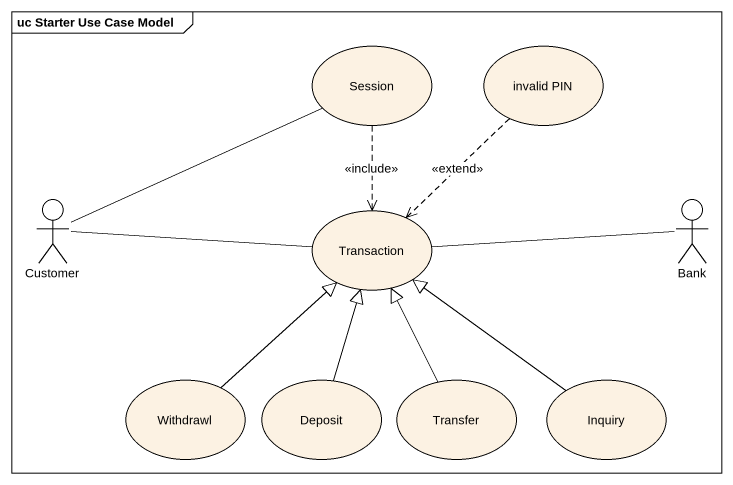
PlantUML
@startuml
mainframe uc Starter Use Case Model
usecase Session
usecase "invalid PIN" as invalid_PIN
actor Customer
usecase Transaction
actor Bank
usecase Withdrawl
usecase Deposit
usecase Transfer
usecase Inquiry
Session ..> Transaction : <<include>>
invalid_PIN ..> Transaction : <<extend>>
Customer -right- Session
Customer -right- Transaction
Bank -left- Transaction
Withdrawl -up-|> Transaction
Deposit -up-|> Transaction
Transfer -up-|> Transaction
Inquiry -up-|> Transaction
@enduml
